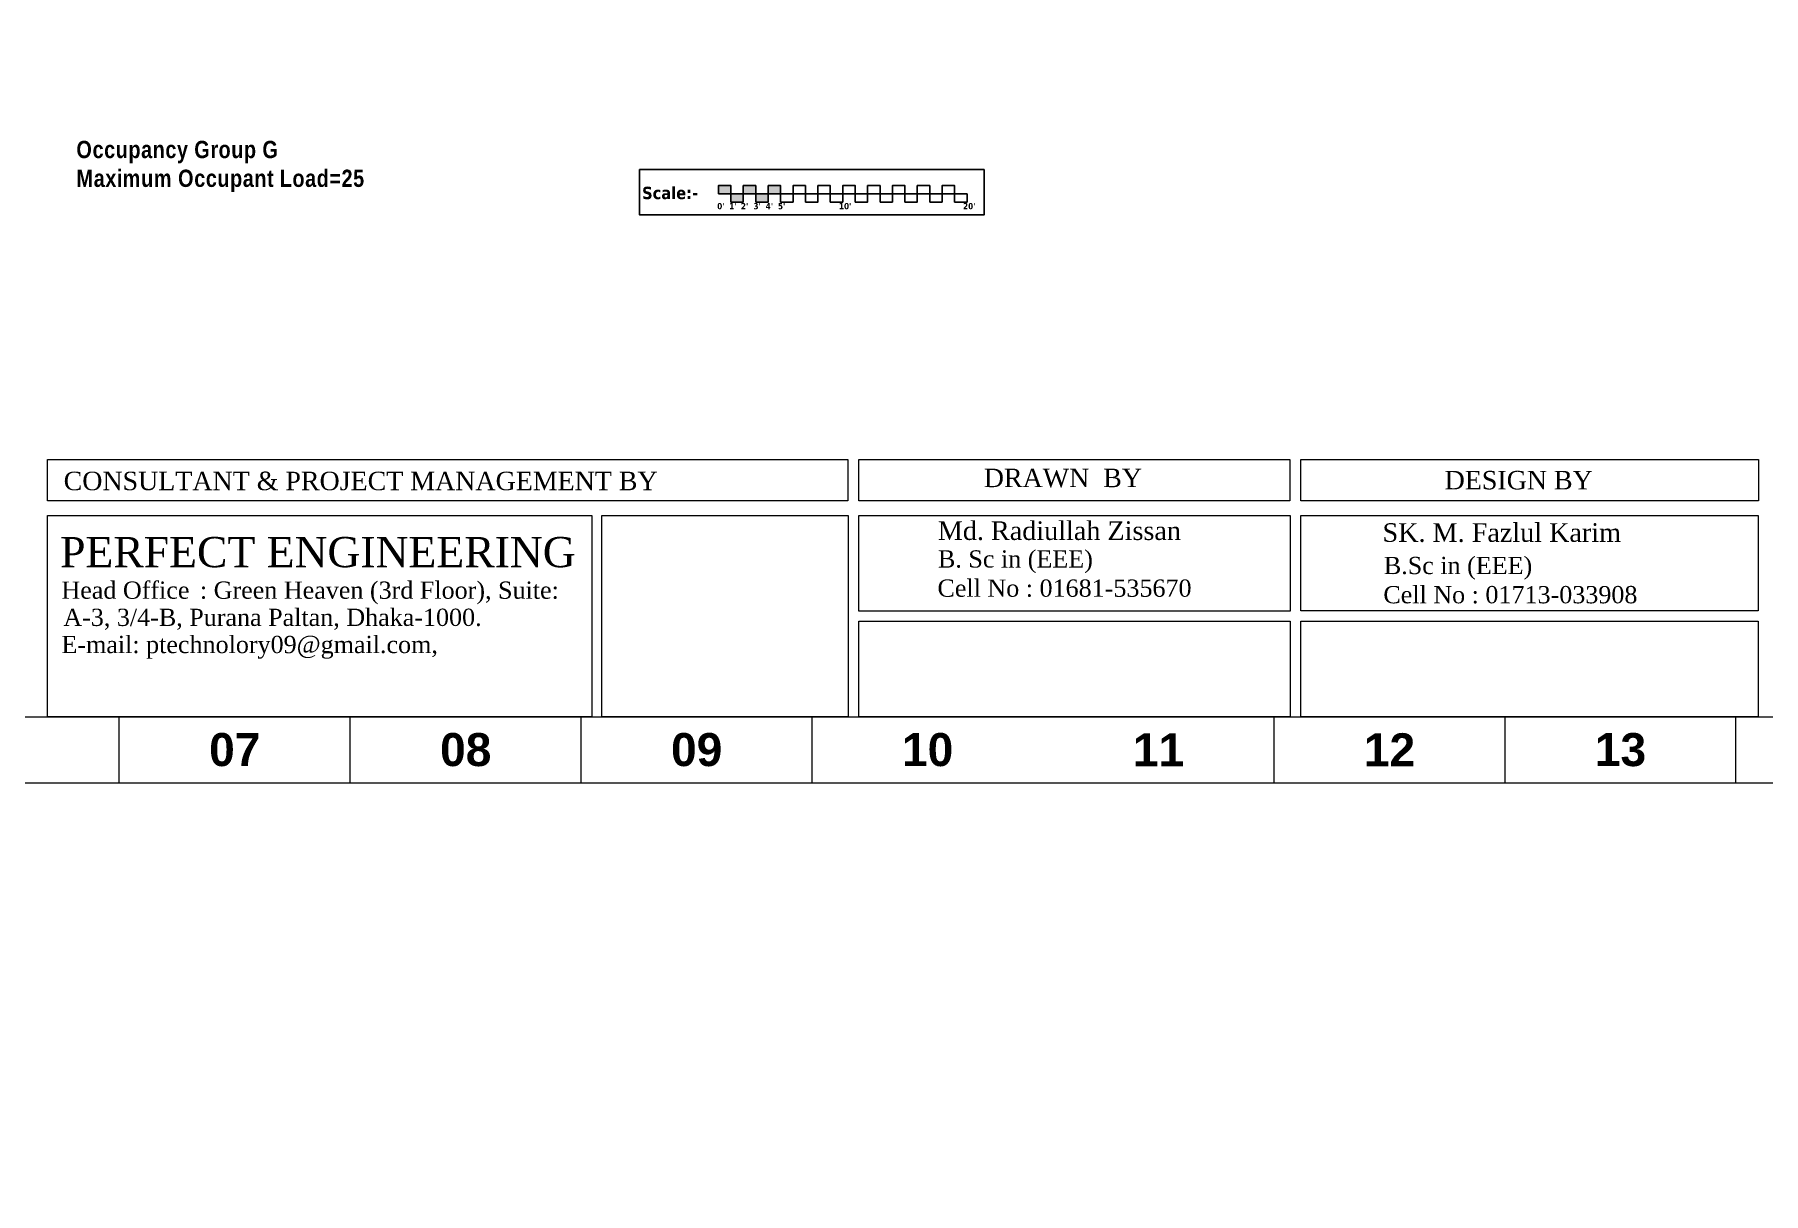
# Model space of a CAD drawing. Header units: inches. Extents: x -98933 to 1585249, y -3352739 to 192771.
# Drawn here: x 20403 to 22073, y 47237 to 48357 of the extents above; entities that cross this region are included whole.
import ezdxf

# ---------------------------------------------------------------- set-up
doc = ezdxf.new("R2010")
doc.units = ezdxf.units.IN
doc.header["$MEASUREMENT"] = 0
doc.header["$PDMODE"] = 35
doc.layers.get('0').update_dxf_attribs({"lineweight": 0})
doc.layers.get('Defpoints').update_dxf_attribs({"lineweight": 0})
for name, color, linetype, lineweight in [('AN-TEXT', 251, 'Continuous', 15), ('DIM 01', 250, 'Continuous', 9), ('Inline', 7, 'Continuous', 0), ('Layer1', 134, 'Continuous', 0), ('Outline', 7, 'Continuous', 0), ('Scale', 7, 'Continuous', 0), ('Scale_Text', 7, 'Continuous', 0), ('TEXT_TITLEBOX', 7, 'Continuous', 13), ('Titelblk', 7, 'Continuous', 25), ('TITLE', 7, 'Continuous', 20)]:
    doc.layers.add(name, color=color, linetype=linetype, lineweight=lineweight)
doc.styles.add('isop', font='isocpeur.ttf')
doc.styles.add('REG', font='times.ttf')
doc.styles.add('SHT-TEXT-1', font='times.ttf', dxfattribs={"height": 12})
doc.styles.get("Standard").update_dxf_attribs({"font": 'arialbd.ttf', "height": 24})
doc.dimstyles.new('Dim-Pres', dxfattribs={"dimtxt": 5.5, "dimasz": 2, "dimexe": 1.5, "dimexo": 1.5, "dimgap": 1, "dimtad": 3, "dimdec": 0, "dimzin": 3, "dimdsep": 46, "dimlunit": 4, "dimtxsty": 'REG', "dimblk": 'point', "dimcen": 2, "dimclrd": 256, "dimclre": 256, "dimclrt": 7, "dimadec": 0, "dimazin": 0, "dimtfac": 0.75, "dimtdec": 0, "dimtmove": 1, "dimatfit": 3, "dimldrblk": 'point', "dimfxl": 0, "dimtolj": 1, "dimtzin": 0, "dimlwd": -1, "dimlwe": -1, "dimarcsym": 1})

# ---------------------------------------------------------------- blocks, each defined once
blk = doc.blocks.new('dot')
at = {"color": 4}
for p, q in [((-1.5, 0), (1.5, 0)), ((0, 1.5), (0, -1.5))]:
    blk.add_line(p, q, dxfattribs=at)
at = {"color": 6, "const_width": 0.5}
blk.add_lwpolyline([(-0.25, 0, 1), (0.25, 0, 1)], format="xyb", close=True, dxfattribs=at)
blk = doc.blocks.new('point')
blk.add_blockref('dot', (0, 0))
blk = doc.blocks.new('*D433')
at = {"layer": 'Defpoints', "color": 0, "ltscale": 30, "transparency": 16777216}
for p in [(21478.6, 48530.7, -11.6), (21526.6, 48523.5), (21526.6, 21338.6, -11.6)]:
    blk.add_point(p, dxfattribs=at)
at = {"layer": 'Layer1', "ltscale": 30, "transparency": 16777216}
for p, q in [((21478.6, 48525.3), (21478.6, 48522)), ((21480.6, 48523.5), (21524.6, 48523.5)), ((21526.6, 48519.5), (21526.6, 48525))]:
    blk.add_line(p, q, dxfattribs=at)
at = {"layer": 'Layer1', "ltscale": 30, "transparency": 16777216, "xscale": 2, "yscale": 2, "zscale": 2, "rotation": 180}
blk.add_blockref('point', (21478.6, 48523.5), dxfattribs=at)
at = {"layer": 'Layer1', "ltscale": 30, "transparency": 16777216, "xscale": 2, "yscale": 2, "zscale": 2}
blk.add_blockref('point', (21526.6, 48523.5), dxfattribs=at)
at = {"layer": 'Layer1', "color": 7, "ltscale": 30, "transparency": 16777216, "insert": (21502.6, 48527.1), "char_height": 5, "attachment_point": 5, "style": 'REG'}
blk.add_mtext('\\A1;4\'-0"', dxfattribs=at)
blk = doc.blocks.new('PAGE')
at = {"layer": 'Inline', "color": 252, "lineweight": 15}
blk.add_lwpolyline([(178051640.63, 22656441.11), (178051640.63, 22657235.79), (178050505.36, 22657235.79), (178050505.36, 22656441.11)], close=True, dxfattribs=at)
at = {"layer": 'Outline', "color": 252, "lineweight": 15}
blk.add_line((178050483.42, 22656424.24), (178051662.57, 22656424.24), dxfattribs=at)
at = {"layer": 'Scale', "color": 252, "lineweight": 9}
for p, q in [((178050837.01, 22656424.24), (178050837.01, 22656441.11)), ((178050896, 22656424.24), (178050896, 22656441.11)), ((178050955, 22656424.24), (178050955, 22656441.11)), ((178051014, 22656424.24), (178051014, 22656441.11)), ((178051131.99, 22656424.24), (178051131.99, 22656441.11)), ((178051190.99, 22656424.24), (178051190.99, 22656441.11)), ((178051249.99, 22656424.24), (178051249.99, 22656441.11))]:
    blk.add_line(p, q, dxfattribs=at)
at = {"layer": 'Scale_Text', "color": 252, "lineweight": 13, "char_height": 8.435, "width": 2.5102, "attachment_point": 5}
for s, insert in [('07', (178050866.5, 22656432.67)), ('08', (178050925.5, 22656432.67)), ('09', (178050984.5, 22656432.67)), ('10', (178051043.5, 22656432.67)), ('11', (178051102.49, 22656432.67)), ('12', (178051161.49, 22656432.67)), ('13', (178051220.49, 22656432.67))]:
    blk.add_mtext(s, dxfattribs=dict(at, insert=insert))
blk = doc.blocks.new('Title')
at = {"layer": 'Titelblk', "color": 3, "linetype": 'Continuous', "lineweight": 0, "xscale": 3.014611567961765, "yscale": 3.014611567959946, "zscale": 3.014611567966516}
blk.add_blockref('PAGE', (-536855255.8, -68388224), dxfattribs=at)

msp = doc.modelspace()

# ---------------------------------------------------------------- hatches: boundary and pattern name
at = {"layer": 'DIM 01', "lineweight": -2}
h = msp.add_hatch(color=2, dxfattribs=at)
h.dxf.hatch_style = 1
h.paths.add_polyline_path([(21075.49, 48210.74), (21063.49, 48210.74), (21063.49, 48202.79), (21075.49, 48202.79)])
h.paths.add_polyline_path([(21099.49, 48210.74), (21087.49, 48210.74), (21087.49, 48202.79), (21099.49, 48202.79)])
h.paths.add_polyline_path([(21111.49, 48202.79), (21099.49, 48202.79), (21099.49, 48194.85), (21111.49, 48194.85)])
h.paths.add_polyline_path([(21087.49, 48202.79), (21075.49, 48202.79), (21075.49, 48194.85), (21087.49, 48194.85)])
h.paths.add_polyline_path([(21123.49, 48210.74), (21111.49, 48210.74), (21111.49, 48202.79), (21123.49, 48202.79)])

# ---------------------------------------------------------------- linework, layer by layer
at = {"layer": 'DIM 01', "color": 7, "lineweight": -2}
for points in [[(20987.35, 48226.21), (21319.98, 48226.21), (21319.98, 48182.44), (20987.35, 48182.44)], [(21063.49, 48202.79), (21075.49, 48202.79), (21075.49, 48210.74), (21063.49, 48210.74)], [(21075.49, 48194.85), (21087.49, 48194.85), (21087.49, 48202.79), (21075.49, 48202.79)], [(21087.49, 48202.79), (21099.49, 48202.79), (21099.49, 48210.74), (21087.49, 48210.74)], [(21099.49, 48194.85), (21111.49, 48194.85), (21111.49, 48202.79), (21099.49, 48202.79)], [(21111.49, 48202.79), (21123.49, 48202.79), (21123.49, 48210.74), (21111.49, 48210.74)], [(21123.49, 48194.85), (21135.49, 48194.85), (21135.49, 48202.79), (21123.49, 48202.79)], [(21135.49, 48202.79), (21147.49, 48202.79), (21147.49, 48210.74), (21135.49, 48210.74)], [(21147.49, 48194.85), (21159.49, 48194.85), (21159.49, 48202.79), (21147.49, 48202.79)], [(21159.49, 48202.79), (21171.49, 48202.79), (21171.49, 48210.74), (21159.49, 48210.74)], [(21171.49, 48194.85), (21183.49, 48194.85), (21183.49, 48202.79), (21171.49, 48202.79)], [(21183.49, 48202.79), (21195.49, 48202.79), (21195.49, 48210.74), (21183.49, 48210.74)], [(21195.49, 48194.85), (21207.49, 48194.85), (21207.49, 48202.79), (21195.49, 48202.79)], [(21207.49, 48202.79), (21219.49, 48202.79), (21219.49, 48210.74), (21207.49, 48210.74)], [(21219.49, 48194.85), (21231.49, 48194.85), (21231.49, 48202.79), (21219.49, 48202.79)], [(21231.49, 48202.79), (21243.49, 48202.79), (21243.49, 48210.74), (21231.49, 48210.74)], [(21243.49, 48194.85), (21255.49, 48194.85), (21255.49, 48202.79), (21243.49, 48202.79)], [(21255.49, 48202.79), (21267.49, 48202.79), (21267.49, 48210.74), (21255.49, 48210.74)], [(21267.49, 48194.85), (21279.49, 48194.85), (21279.49, 48202.79), (21267.49, 48202.79)], [(21279.49, 48202.79), (21291.49, 48202.79), (21291.49, 48210.74), (21279.49, 48210.74)], [(21291.49, 48194.85), (21303.49, 48194.85), (21303.49, 48202.79), (21291.49, 48202.79)]]:
    msp.add_lwpolyline(points, close=True, dxfattribs=at)
at = {"layer": 'TEXT_TITLEBOX'}
for p, q in [((20415.57, 47906.23), (20415.57, 47946.16)), ((20415.57, 47946.16), (21188.53, 47946.16)), ((21188.53, 47946.16), (21188.53, 47906.23)), ((21199.11, 47906.23), (21199.11, 47946.16)), ((21199.11, 47946.16), (21615.11, 47946.16)), ((21615.11, 47946.16), (21615.11, 47906.23)), ((21625.86, 47906.23), (21625.86, 47946.16)), ((21625.86, 47946.16), (22067.69, 47946.16)), ((22067.69, 47946.16), (22067.69, 47906.23)), ((21188.53, 47906.23), (20415.57, 47906.23)), ((21615.11, 47906.23), (21199.11, 47906.23)), ((22067.69, 47906.23), (21625.86, 47906.23)), ((20415.62, 47697.83), (20415.62, 47892.22)), ((20415.62, 47892.22), (20941.33, 47892.22)), ((20941.33, 47892.22), (20941.33, 47697.83)), ((20950.89, 47697.83), (20950.89, 47892.22)), ((20950.89, 47892.22), (21188.61, 47892.22)), ((21188.61, 47892.22), (21188.61, 47697.83)), ((21198.96, 47799.91), (21198.96, 47892.15)), ((21198.96, 47892.15), (21615.39, 47892.15)), ((21615.39, 47892.15), (21615.39, 47799.91)), ((21625.97, 47799.98), (21625.97, 47892.22)), ((21625.97, 47892.22), (22067.52, 47892.22)), ((22067.52, 47892.22), (22067.52, 47799.98)), ((21615.39, 47799.91), (21198.96, 47799.91)), ((22067.52, 47799.98), (21625.97, 47799.98)), ((21198.96, 47697.76), (21198.96, 47790)), ((21198.96, 47790), (21615.39, 47790)), ((21615.39, 47790), (21615.39, 47697.76)), ((21625.97, 47697.83), (21625.97, 47790.07)), ((21625.97, 47790.07), (22067.52, 47790.07)), ((22067.52, 47790.07), (22067.52, 47697.83)), ((20941.33, 47697.83), (20415.62, 47697.83)), ((21188.61, 47697.83), (20950.89, 47697.83)), ((21615.39, 47697.76), (21198.96, 47697.76)), ((22067.52, 47697.83), (21625.97, 47697.83))]:
    msp.add_line(p, q, dxfattribs=at)

# ---------------------------------------------------------------- block references
at = {"layer": 'TITLE', "xscale": 1.253909077960998, "yscale": 1.253909077960998, "zscale": 1.253909067584736}
msp.add_blockref('Title', (147308.88, 157859.4), dxfattribs=at)

# ---------------------------------------------------------------- texts
at = {"color": 7, "insert": (20443.51, 48191.27), "char_height": 16.6905, "width": 512.5918, "attachment_point": 4}
msp.add_mtext('{\\fArial Narrow|b1|i0|c0|p34;\\T1.05;Occupancy Group G\\PMaximum Occupant Load=25\\P\\P\\fStaccato222 BT|b0|i0|c0|p66;\\T1;\\P\\fRomantic|b0|i0|c2|p2;\\H0.5455x;  }', dxfattribs=at)
at = {"layer": 'AN-TEXT', "lineweight": 25, "attachment_point": 1, "style": 'isop'}
for s, insert, char_height, width in [('{\\fTahoma|b1|i0|c0|p34;\\C7;Scale:-}', (20989.72, 48209.68), 12, 50.5478), ("{\\fTahoma|b1|i0|c0|p34;\\C7;0'}", (21062.23, 48193.94), 6, 8.2447), ("{\\fTahoma|b1|i0|c0|p34;\\C7;1'}", (21073.77, 48193.94), 6, 8.2447), ("{\\fTahoma|b1|i0|c0|p34;\\C7;2'}", (21085.12, 48193.94), 6, 8.2447), ("{\\fTahoma|b1|i0|c0|p34;\\C7;3'}", (21097.26, 48193.94), 6, 8.2447), ("{\\fTahoma|b1|i0|c0|p34;\\C7;4'}", (21109.1, 48193.94), 6, 8.2447), ("{\\fTahoma|b1|i0|c0|p34;\\C7;5'}", (21120.93, 48193.94), 6, 8.2447), ("{\\fTahoma|b1|i0|c0|p34;\\C7;10'}", (21179.79, 48193.94), 6, 8.2447), ("{\\fTahoma|b1|i0|c0|p34;\\C7;20'}", (21299.62, 48193.94), 6, 8.2447)]:
    msp.add_mtext(s, dxfattribs=dict(at, insert=insert, char_height=char_height, width=width))
at = {"layer": 'TEXT_TITLEBOX', "lineweight": 25, "style": 'SHT-TEXT-1'}
for s, height, p in [('CONSULTANT & PROJECT MANAGEMENT BY', 17.8468, (20431.17, 47916.62)), ('DRAWN  BY', 17.847, (21319.7, 47919.55)), ('DESIGN BY', 17.847, (21764.7, 47917.39)), ('Md. Radiullah Zissan', 17.9944, (21275.29, 47868.54)), ('SK. M. Fazlul Karim', 17.9944, (21704.74, 47866.72)), ('B. Sc in (EEE)', 16.6614, (21275.43, 47841.88)), ('B.Sc in (EEE)', 16.6614, (21705.99, 47835.58)), ('Cell No : 01681-535670', 16.6614, (21274.95, 47813.69)), ('Cell No : 01713-033908', 16.6614, (21705.51, 47807.39))]:
    msp.add_text(s, height=height, dxfattribs=at).set_placement(p)
at = {"layer": 'TEXT_TITLEBOX', "color": 1, "lineweight": 25, "style": 'SHT-TEXT-1'}
msp.add_text('PERFECT ENGINEERING', height=29.1555, dxfattribs=at).set_placement((20427.78, 47842.26))
at = {"layer": 'TEXT_TITLEBOX', "color": 7, "lineweight": 25, "style": 'SHT-TEXT-1'}
for s, p in [('Head Office', (20429.02, 47811.75)), (': Green Heaven (3rd Floor), Suite:', (20562.76, 47811.75)), ('A-3, 3/4-B, Purana Paltan, Dhaka-1000.', (20430.85, 47785.51)), ('E-mail: ptechnolory09@gmail.com,', (20429.05, 47759.27))]:
    msp.add_text(s, height=16.6602, dxfattribs=at).set_placement(p)

# ---------------------------------------------------------------- dimensions: what is measured, and where the dimension line sits
at = {"layer": 'Layer1', "ltscale": 30}
dim = msp.add_linear_dim(base=(21526.58, 48523.55), p1=(21478.58, 48530.67, -11.61), p2=(21526.58, 21338.64, -11.61), dimstyle='Dim-Pres', override={"dimtxt": 5, "dimfxl": 4, "dimfxlon": 1}, dxfattribs=at)
dim.commit()
dim.dimension.update_dxf_attribs({"geometry": '*D433', "text_midpoint": (21502.58, 48527.09)})

doc.saveas('drawing.dxf')
